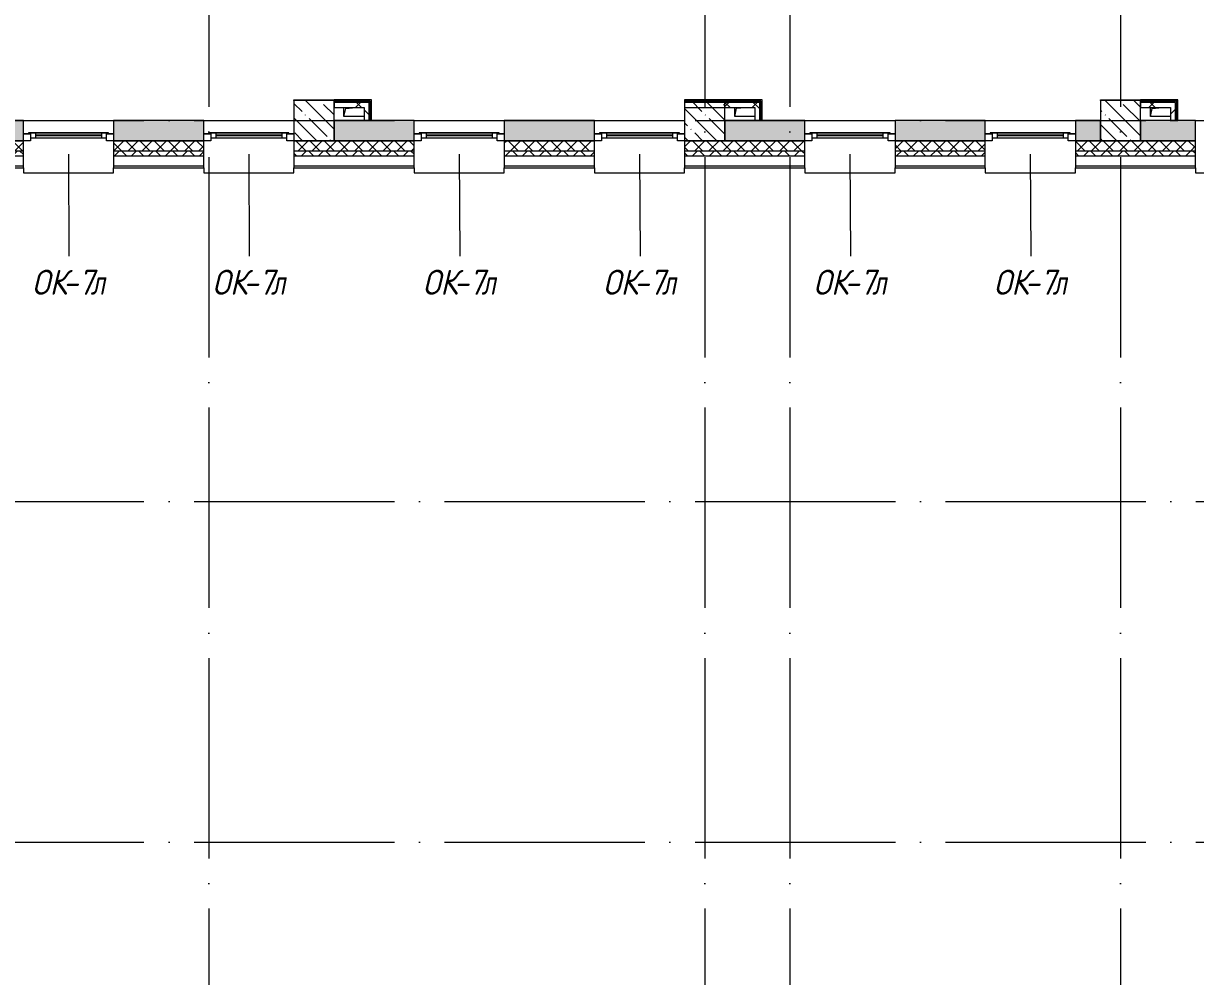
# Model space of a CAD drawing. Header units: millimetres. Extents: x -68946 to 288321, y -402657 to 324925.
# Drawn here: x 98038 to 109738, y 17884 to 27395 of the extents above; entities that cross this region are included whole.
import ezdxf

# ---------------------------------------------------------------- set-up
doc = ezdxf.new("R2010")
doc.units = ezdxf.units.MM
doc.linetypes.add('ADSK_Линия сетки', pattern=[2500, 2000, -250, 0, -250])
for name, color, linetype, lineweight in [('A-DETL-GENF-OTLN', 250, 'Continuous', 5), ('A-FLOR-____-OTLN', 192, 'Continuous', 9), ('A-GLAZ-____-IDEN', 152, 'Continuous', 9), ('A-GLAZ-____-MCUT', 250, 'Continuous', 9), ('A-GLAZ-____-OTLN', 250, 'Continuous', 5), ('A-WALL-____-MCUT', 250, 'Continuous', 13), ('A-WALL-____-PATT', 250, 'Continuous', 13), ('A-WALL-FNSH-MCUT', 250, 'Continuous', 13), ('I-WALL-____-OTLN', 250, 'Continuous', 9), ('S-COLS-____-MCUT', 250, 'Continuous', 25), ('S-COLS-____-OTLN', 250, 'Continuous', 9), ('S-GRID-____-OTLN', 250, 'Continuous', 9)]:
    doc.layers.add(name, color=color, linetype=linetype, lineweight=lineweight)
doc.styles.add('ISOCPEUR_I', font='isocpeui.ttf', dxfattribs={"width": 0.9, "height": 12.5})
pattern_1 = [(135, (12287.91, -0.0006), (-142.5612, -142.5612), []), (135, (12430.48, -0.0006), (-142.5612, -142.5612), [252.016, -50.403, 3.353, -47.05])]
pattern_2 = [(45, (12287.91, -0.0006), (-141.42136, 141.42136), []), (135, (12287.91, -0.0006), (-141.42136, -141.42136), [])]

# ---------------------------------------------------------------- blocks, each defined once
blk = doc.blocks.new('Окно_СКБ_1Ст1 - 120_Окно_СКБ_1Ст_900_ОК7Л-29020579-АР1_Маркировочный план 1 этажа С2и3')
at = {"layer": 'A-GLAZ-____-MCUT'}
for p, q in [((-450, -195), (-450, -125)), ((-450, -125), (-380, -125)), ((-380, -195), (-450, -195)), ((-380, -195), (-400, -195)), ((-400, -195), (-400, -205)), ((-400, -205), (400, -205)), ((400, -205), (-400, -205)), ((-380, -125), (-380, -195)), ((380, -155), (-380, -155)), ((-380, -155), (-380, -195)), ((-330, -205), (-330, -155)), ((330, -205), (330, -155)), ((380, -195), (380, -125)), ((380, -125), (450, -125)), ((380, -195), (380, -155)), ((450, -195), (380, -195)), ((400, -195), (380, -195)), ((400, -205), (400, -195)), ((450, -125), (450, -195))]:
    blk.add_line(p, q, dxfattribs=at)
at = {"layer": 'A-GLAZ-____-MCUT', "lineweight": 5}
for p, q in [((-330, -175), (330, -175)), ((330, -185), (-330, -185))]:
    blk.add_line(p, q, dxfattribs=at)
at = {"layer": 'A-GLAZ-____-OTLN'}
for p, q in [((-450, -195), (-400, -195)), ((400, -195), (450, -195))]:
    blk.add_line(p, q, dxfattribs=at)
blk = doc.blocks.new('Окно_СКБ_1Ст1 - 120_Окно_СКБ_1Ст_900_ОК7Л-V29-АР1_Маркировочный план 1 этажа С2и3')
at = {"layer": 'A-GLAZ-____-MCUT'}
for p, q in [((-450, -195), (-450, -125)), ((-450, -125), (-380, -125)), ((-380, -195), (-450, -195)), ((-380, -195), (-400, -195)), ((-400, -195), (-400, -205)), ((-400, -205), (400, -205)), ((400, -205), (-400, -205)), ((-380, -125), (-380, -195)), ((380, -155), (-380, -155)), ((-380, -155), (-380, -195)), ((-330, -205), (-330, -155)), ((330, -205), (330, -155)), ((380, -195), (380, -125)), ((380, -125), (450, -125)), ((380, -195), (380, -155)), ((450, -195), (380, -195)), ((400, -195), (380, -195)), ((400, -205), (400, -195)), ((450, -125), (450, -195))]:
    blk.add_line(p, q, dxfattribs=at)
at = {"layer": 'A-GLAZ-____-MCUT', "lineweight": 5}
for p, q in [((-330, -175), (330, -175)), ((330, -185), (-330, -185))]:
    blk.add_line(p, q, dxfattribs=at)
at = {"layer": 'A-GLAZ-____-OTLN'}
for p, q in [((-450, -195), (-400, -195)), ((400, -195), (450, -195))]:
    blk.add_line(p, q, dxfattribs=at)
blk = doc.blocks.new('WNW_Отлив1 - Отлив_металлический 2-28596055-АР1_Маркировочный план 1 этажа С2и3')
at = {"layer": 'A-GLAZ-____-OTLN'}
for p, q in [((450, 320), (-450, 320)), ((-450, 320), (-450, 270)), ((450, 270), (450, 320))]:
    blk.add_line(p, q, dxfattribs=at)
blk = doc.blocks.new('_Wn_-As_OpeningMEP_floor__Rectangular - _Wn_-As_OpeningMEP_floor__Rectangular-V87-АР1_Маркировочный план 1 этажа С2и3')
at = {"layer": 'A-DETL-GENF-OTLN', "lineweight": 5}
for p, q in [((-100, 0), (-82, 82)), ((-82, 82), (8, 91))]:
    blk.add_line(p, q, dxfattribs=at)
blk = doc.blocks.new('_Wn_-As_OpeningMEP_floor__Rectangular - _Wn_-As_OpeningMEP_floor__Rectangular-V88-АР1_Маркировочный план 1 этажа С2и3')
at = {"layer": 'A-DETL-GENF-OTLN', "lineweight": 5}
for p, q in [((-100, 0), (-82, 82)), ((-82, 82), (18, 92))]:
    blk.add_line(p, q, dxfattribs=at)

msp = doc.modelspace()

# ---------------------------------------------------------------- hatches: boundary and pattern name
at = {"layer": 'A-WALL-____-PATT', "lineweight": 15, "true_color": 0x000000}
h = msp.add_hatch(dxfattribs=at)
h.set_pattern_fill('FP_83', color=18, style=0, pattern_type=2)
h.set_pattern_definition(pattern_2)
h.paths.add_polyline_path([(101237.9001, 26557), (101487.4661, 26557), (101487.4661, 26607), (101137.9138, 26607), (101137.9138, 26557), (101237.4661, 26557)])
h = msp.add_hatch(dxfattribs=at)
h.set_pattern_fill('FP_83', color=18, style=0, pattern_type=2)
h.set_pattern_definition(pattern_2)
h.paths.add_polyline_path([(105037.8919, 26557), (105387.4661, 26557), (105387.4661, 26607), (105037.8919, 26607), (105037.8919, 26560.4825)])
h = msp.add_hatch(dxfattribs=at)
h.set_pattern_fill('FP_83', color=18, style=0, pattern_type=2)
h.set_pattern_definition(pattern_2)
h.paths.add_polyline_path([(109288.5693, 26557), (109537.4661, 26557), (109537.4661, 26607), (109187.8919, 26607), (109187.8919, 26557), (109287.4661, 26557)])
h = msp.add_hatch(dxfattribs=at)
h.set_pattern_fill('FP_83', color=18, style=0, pattern_type=2)
h.set_pattern_definition(pattern_2)
h.paths.add_polyline_path([(101448.1003, 26425), (101487.4661, 26425), (101487.4661, 26557), (101437.4661, 26557), (101437.4661, 26425)])
h = msp.add_hatch(dxfattribs=at)
h.set_pattern_fill('FP_83', color=18, style=0, pattern_type=2)
h.set_pattern_definition(pattern_2)
h.paths.add_polyline_path([(105337.5999, 26425), (105387.4661, 26425), (105387.4661, 26557), (105337.4661, 26557), (105337.4661, 26425)])
h = msp.add_hatch(dxfattribs=at)
h.set_pattern_fill('FP_83', color=18, style=0, pattern_type=2)
h.set_pattern_definition(pattern_2)
h.paths.add_polyline_path([(109537.4661, 26425), (109537.4661, 26557), (109487.4661, 26557), (109487.4661, 26425)])
h = msp.add_hatch(dxfattribs=at)
h.set_pattern_fill('FP_3', color=18, style=0, pattern_type=2)
h.set_pattern_definition([(50, (12287.9, -0.0006), (364.3679, -31.8783), [38.1, -419.1]), (355, (12287.9, -0.0006), (-70.4859, 382.1133), [30.48, -335.28]), (100.451, (12318.28, -2.66), (293.885, 350.2334), [32.38, -356.18]), (46.184, (12287.9, 101.6), (542.1585, -84.0858), [57.15, -628.65]), (96.636, (12333.1, 94.6), (474.805, 494.8554), [48.57, -534.27]), (351.184, (12287.9, 101.6), (474.8102, 494.85), [45.72, -502.92]), (21, (12338.7, 76.2), (303.2285, -204.5305), [38.1, -419.1]), (326, (12338.7, 76.2), (123.6039, 368.376), [30.48, -335.28]), (71.451, (12364, 59.16), (426.8341, 163.8427), [32.38, -356.18]), (37.5, (12287.91, -0.0006), (6.17665, 169.11015), [16.764, -314.452, 16.764, -323.596, -336.55]), (37.5, (12287.91, -0.0006), (6.17665, 169.11015), [-671.576, 16.764, -319.786]), (7.5, (12287.91, -0.0006), (133.63888, 200.3615), [16.764, -177.292, 16.764, -306.832, -128.27]), (7.5, (12287.91, -0.0006), (133.63888, 200.3615), [-517.652, 16.764, -111.506]), (327.5, (12174.63, -0.0006), (271.18182, -11.45836), [16.764, -110.236, 16.764, -379.476, -525.78]), (327.5, (12174.63, -0.0006), (271.18182, -11.45836), [-523.24, 16.764, -509.016]), (317.5, (12123.83, -0.0006), (296.2585, 50.85285), [16.764, -148.336, 16.764, -246.38, -373.38]), (317.5, (12123.83, -0.0006), (296.2585, 50.85285), [-428.244, 16.764, -356.616])])
h.paths.add_polyline_path([(112437.9138, 26225), (113447.9138, 26225.0597), (113447.9138, 26425), (112437.9138, 26425), (112437.9138, 26225.0597)])
h.paths.add_polyline_path([(111239.8528, 26225), (111537.9138, 26225.0597), (111537.9138, 26425), (110637.9138, 26425), (110637.9138, 26225)])
h.paths.add_polyline_path([(107637.9138, 26225), (107637.9138, 26425), (106737.9138, 26425), (106737.9138, 26225), (107138.9863, 26225)])
h.paths.add_polyline_path([(105772.0308, 26225), (105837.9138, 26225.0597), (105837.9138, 26425), (105037.8919, 26425), (105037.8919, 26225)])
h.paths.add_polyline_path([(101937.9138, 26225), (101937.9138, 26425), (101137.8919, 26425), (101137.8919, 26225), (101671.1643, 26225)])
h.paths.add_polyline_path([(103108.8499, 26225), (103737.9138, 26225.0597), (103737.9138, 26425), (102837.9138, 26425), (102837.9138, 26225), (103038.1198, 26225)])
h.paths.add_polyline_path([(98937.9138, 26225), (99837.9138, 26225.0597), (99837.9138, 26425), (98937.9138, 26425), (98937.9138, 26225.0597)])
h.paths.add_polyline_path([(98037.9138, 26225), (98037.9138, 26425), (96537.9138, 26425), (96537.9138, 26225), (97570.2978, 26225)])
h.paths.add_polyline_path([(92587.8919, 26225), (93837.9138, 26225.0597), (93837.9138, 26425), (92587.8919, 26425), (92588.0037, 26225.0597)])
h.paths.add_polyline_path([(108787.8919, 26225.0597), (108787.8919, 26425), (108537.9138, 26425), (108537.9884, 26225.0597)])
h.paths.add_polyline_path([(109737.9138, 26225.0597), (109737.9138, 26425), (109187.8919, 26425), (109188.056, 26225.0597)])
h.paths.add_polyline_path([(94737.9138, 26225.0597), (95037.8919, 26225.0597), (95037.8919, 26425), (94737.9138, 26425), (94737.9138, 26405.955)])
h.paths.add_polyline_path([(95637.9138, 26225.0597), (95637.9138, 26425), (95437.8919, 26425), (95437.8919, 26225.0597), (95637.8542, 26225.0597)])
h = msp.add_hatch(dxfattribs=at)
h.set_pattern_fill('FP_52', color=18, style=0, pattern_type=2)
h.set_pattern_definition([(45, (12287.91, -0.0006), (-70.71068, 70.71068), []), (135, (12287.91, -0.0006), (-70.71068, -70.71068), [])])
h.paths.add_polyline_path([(116717.9144, 26125.0597), (116987.8919, 26125.0597), (116987.8548, 26225), (116717.8919, 26225), (116717.8919, 26223.0597), (116754.8919, 26223.0597), (116754.8919, 26215.0597), (116717.8919, 26215.0597), (116717.8919, 26125.0597)])
h.paths.add_polyline_path([(115377.8919, 26125.0597), (115617.8919, 26125.0597), (115617.8919, 26215.0597), (115580.8919, 26215.0597), (115580.8919, 26223.0597), (115617.8919, 26223.0597), (115617.8203, 26225), (115377.8919, 26225), (115377.8919, 26223.0597), (115414.8919, 26223.0597), (115414.8919, 26215.0597), (115377.8919, 26215.0597), (115377.8919, 26135.5435)])
h.paths.add_polyline_path([(113647.8919, 26125.0597), (113647.8919, 26215.0597), (113610.8919, 26215.0597), (113610.8919, 26223.0597), (113647.8919, 26223.0597), (113647.8851, 26225.0597), (112437.9138, 26225), (112437.9138, 26125.0597), (113447.9138, 26125.0597)])
h.paths.add_polyline_path([(107138.9863, 26125.0597), (107637.9138, 26125.0597), (107637.3768, 26225), (106737.9138, 26225), (106737.9138, 26125.0597)])
h.paths.add_polyline_path([(109737.9138, 26125.0597), (109737.9138, 26225.0597), (108537.9138, 26225), (108537.9138, 26125.0597)])
h.paths.add_polyline_path([(110637.9138, 26125.0597), (111537.9138, 26125.0597), (111537.3768, 26225), (110637.9138, 26225), (110637.9138, 26187.1895)])
h.paths.add_polyline_path([(105772.0308, 26125.0597), (105837.9138, 26125.0597), (105837.1978, 26225), (104637.9138, 26225), (104637.9138, 26125.0597), (105699.7438, 26125.0597)])
h.paths.add_polyline_path([(103038.1198, 26125.0597), (103737.9138, 26125.0597), (103737.3768, 26225), (102837.9138, 26225), (102837.9138, 26125.0597)])
h.paths.add_polyline_path([(101671.1643, 26125.0597), (101937.9138, 26125.0597), (101937.1978, 26225), (100737.9138, 26225), (100737.9138, 26125.0597), (101137.8919, 26125.0597)])
h.paths.add_polyline_path([(98937.9138, 26125.0597), (99837.9138, 26125.0597), (99837.3768, 26225), (98937.9138, 26225)])
h.paths.add_polyline_path([(97570.2978, 26125.0597), (98037.9138, 26125.0597), (98037.9138, 26225), (96537.9138, 26225), (96537.9138, 26125.0597)])
h.paths.add_polyline_path([(93837.9138, 26125.0597), (93836.9293, 26225), (92187.8919, 26224.9994), (92187.8919, 26125.0597), (93469.4313, 26125.0597)])
h.paths.add_polyline_path([(95437.8919, 26125.0597), (95637.9138, 26125.0597), (95637.9138, 26225.0597), (94737.9138, 26225), (94737.9138, 26125.0597), (94836.3868, 26125.0597)])
h.paths.add_polyline_path([(88001.6092, 26125.0597), (88137.8919, 26125.0597), (88137.5273, 26225), (87757.9138, 26225), (87757.9138, 26125.0597)])
h.paths.add_polyline_path([(86487.9138, 26125.0597), (87157.9138, 26125.0597), (87157.9138, 26224.9994), (86487.9138, 26225)])
h = msp.add_hatch(dxfattribs=at)
h.set_pattern_fill('FP_53', color=18, style=0, pattern_type=2)
h.set_pattern_definition([(135, (12287.91, -0.0006), (-84.85281, -84.85281), []), (225, (12287.91, -0.0006), (84.85281, -84.85281), [])])
h.paths.add_polyline_path([(115377.8919, 26075.0597), (115617.8919, 26075.0597), (115617.8919, 26125.0597), (115377.8919, 26125.0597), (115377.8919, 26115.0597)])
h.paths.add_polyline_path([(116837.9144, 26075.0597), (116887.9144, 26075.0597), (116887.9144, 26125.0597), (116717.8919, 26125.0597), (116717.9144, 26075.0597), (116737.9144, 26075.0597)])
h.paths.add_polyline_path([(113647.8919, 26075.0597), (113647.8919, 26125.0597), (112437.9138, 26125.0597), (112437.9138, 26075.0597), (113447.9138, 26075.0597)])
h.paths.add_polyline_path([(111537.9138, 26075.0597), (111537.9138, 26125.0597), (110637.9138, 26125.0597), (110637.9138, 26075.0597), (111239.8528, 26075.0597)])
h.paths.add_polyline_path([(108537.9138, 26075.0597), (109737.9138, 26075.0597), (109737.9138, 26125.0597), (108537.9138, 26125.0597)])
h.paths.add_polyline_path([(107637.9138, 26075.0597), (107637.9138, 26125.0597), (106737.9138, 26125.0597), (106737.9138, 26075.0597), (107138.9863, 26075.0597)])
h.paths.add_polyline_path([(105772.0308, 26075.0597), (105837.9138, 26075.0597), (105837.9138, 26125.0597), (104637.9138, 26125.0597), (104637.9138, 26075.0597)])
h.paths.add_polyline_path([(103038.1198, 26075.0597), (103737.9138, 26075.0597), (103737.9138, 26125.0597), (102837.9138, 26125.0597), (102837.9138, 26075.0597)])
h.paths.add_polyline_path([(101725.6697, 26075.0597), (101937.9138, 26075.0597), (101937.9138, 26125.0597), (100737.9138, 26125.0597), (100737.9138, 26075.0597), (101671.1643, 26075.0597)])
h.paths.add_polyline_path([(99837.9138, 26075.0597), (99837.9138, 26125.0597), (98937.9138, 26125.0597), (98937.9138, 26075.0597)])
h.paths.add_polyline_path([(97570.2978, 26075.0597), (98037.9138, 26075.0597), (98037.9138, 26125.0597), (96537.9138, 26125.0597), (96537.9138, 26075.0597)])
h.paths.add_polyline_path([(95437.8919, 26075.0597), (95637.9138, 26075.0597), (95637.9138, 26125.0597), (94737.9138, 26125.0597), (94737.9138, 26075.0597), (94836.3868, 26075.0597)])
h.paths.add_polyline_path([(92187.8919, 26075.0597), (93837.9138, 26075.0597), (93837.9138, 26125.0597), (92187.8919, 26125.0597)])
h.paths.add_polyline_path([(86634.6537, 26075.0597), (87157.9138, 26075.0597), (87157.9138, 26125.0597), (86487.9138, 26125.0597), (86487.9138, 26075.0597)])
h.paths.add_polyline_path([(88001.6092, 26075.0597), (88137.8919, 26075.0597), (88137.8919, 26125.0597), (87757.9138, 26125.0597), (87757.9138, 26075.0597)])
at = {"layer": 'S-COLS-____-OTLN', "lineweight": 5, "true_color": 0x000000}
h = msp.add_hatch(dxfattribs=at)
h.set_pattern_fill('FP_1', color=18, style=0, pattern_type=2)
h.set_pattern_definition(pattern_1)
h.paths.add_polyline_path([(100737.8919, 26224.9994), (101137.8919, 26225.0597), (101137.8919, 26624.9994), (100737.8919, 26624.9994), (100737.8919, 26225.0597)])
h = msp.add_hatch(dxfattribs=at)
h.set_pattern_fill('FP_1', color=18, style=0, pattern_type=2)
h.set_pattern_definition(pattern_1)
h.paths.add_polyline_path([(104637.8919, 26224.9994), (105037.8919, 26225.0597), (105037.8919, 26624.9994), (104637.8919, 26624.9994), (104637.8919, 26225.0597)])
h = msp.add_hatch(dxfattribs=at)
h.set_pattern_fill('FP_1', color=18, style=0, pattern_type=2)
h.set_pattern_definition(pattern_1)
h.paths.add_polyline_path([(109187.7714, 26225.0597), (109187.8919, 26225.0597), (109187.8919, 26624.9994), (108787.8919, 26624.9994), (108787.8919, 26225.0597)])

# ---------------------------------------------------------------- linework, layer by layer
at = {"layer": 'A-FLOR-____-OTLN', "color": 18, "lineweight": 5, "true_color": 0x000000}
for p, q in [((100737.9138, 26624.9994), (100737.9138, 26632)), ((100737.9138, 26632), (101137.9138, 26632)), ((108787.8919, 26624.9994), (108787.8919, 26632)), ((108787.8919, 26632), (109187.8919, 26632)), ((101237.4661, 26465), (101237.4661, 26557)), ((101437.4661, 26465), (101237.4661, 26465)), ((105137.5999, 26465.9348), (105137.5999, 26557)), ((105337.4661, 26465.9348), (105137.5999, 26465.9348)), ((109287.4661, 26465), (109287.4661, 26557)), ((109487.4661, 26465), (109287.4661, 26465))]:
    msp.add_line(p, q, dxfattribs=at)
at = {"layer": 'A-GLAZ-____-IDEN', "color": 18, "lineweight": 15, "true_color": 0x000000}
for p, q in [((98487.9138, 26090.0597), (98492.4156, 25071.1457)), ((100287.9138, 26090.0597), (100292.4156, 25071.1457)), ((102387.9138, 26090.0597), (102392.4156, 25071.1457)), ((104187.9138, 26090.0597), (104192.4156, 25071.1457)), ((106287.9138, 26090.0597), (106292.4156, 25071.1457)), ((108087.9138, 26090.0597), (108092.4156, 25071.1457))]:
    msp.add_line(p, q, dxfattribs=at)
at = {"layer": 'A-WALL-____-MCUT', "color": 18, "lineweight": 15, "true_color": 0x000000}
for p, q in [((101499.9661, 26619.5), (101137.9138, 26619.5)), ((101137.9138, 26607), (101137.9138, 26557)), ((101487.4661, 26607), (101137.9138, 26607)), ((101487.4661, 26425), (101487.4661, 26607)), ((101499.9661, 26425), (101499.9661, 26619.5)), ((105399.9661, 26619.5), (104637.9138, 26619.5)), ((104637.9138, 26607), (104637.9138, 26557)), ((105387.4661, 26607), (104637.9138, 26607)), ((105387.4661, 26425), (105387.4661, 26607)), ((105399.9661, 26425), (105399.9661, 26619.5)), ((109549.9661, 26619.5), (109187.8919, 26619.5)), ((109187.8919, 26607), (109187.8919, 26557)), ((109537.4661, 26607), (109187.8919, 26607)), ((109537.4661, 26425), (109537.4661, 26607)), ((109549.9661, 26425), (109549.9661, 26619.5)), ((101137.9138, 26557), (101437.4661, 26557)), ((101437.4661, 26557), (101437.4661, 26425)), ((104637.9138, 26557), (105337.4661, 26557)), ((105337.4661, 26557), (105337.4661, 26425)), ((109187.8919, 26557), (109487.4661, 26557)), ((109487.4661, 26557), (109487.4661, 26425)), ((98037.9138, 26425), (96537.9138, 26425)), ((98037.9138, 26225), (98037.9138, 26425)), ((99837.9138, 26425), (98937.9138, 26425)), ((98937.9138, 26425), (98937.9138, 26225)), ((99837.9138, 26225), (99837.9138, 26425)), ((101937.9138, 26425), (101137.8919, 26425)), ((101137.8919, 26425), (101137.8919, 26225)), ((101437.4661, 26425), (101487.4661, 26425)), ((101937.9138, 26225), (101937.9138, 26425)), ((103737.9138, 26425), (102837.9138, 26425)), ((102837.9138, 26425), (102837.9138, 26225)), ((103737.9138, 26225), (103737.9138, 26425)), ((105837.9138, 26425), (105037.8919, 26425)), ((105037.8919, 26425), (105037.8919, 26225)), ((105337.4661, 26425), (105387.4661, 26425)), ((105837.9138, 26225), (105837.9138, 26425)), ((107637.9138, 26425), (106737.9138, 26425)), ((106737.9138, 26425), (106737.9138, 26225)), ((107637.9138, 26225), (107637.9138, 26425)), ((108787.8919, 26425), (108537.9138, 26425)), ((108537.9138, 26425), (108537.9138, 26225)), ((108787.8919, 26225), (108787.8919, 26425)), ((109737.9138, 26425), (109187.8919, 26425)), ((109187.8919, 26425), (109187.8919, 26225)), ((109487.4661, 26425), (109537.4661, 26425)), ((109737.9138, 26225), (109737.9138, 26425)), ((98037.9138, 26225.0597), (96537.9138, 26225.0597)), ((96537.9138, 26225), (98037.9138, 26225)), ((98037.9138, 26125.0597), (98037.9138, 26225)), ((99837.9138, 26225.0597), (98937.9138, 26225.0597)), ((98937.9138, 26225), (98937.9138, 26125.0597)), ((98937.9138, 26225), (99837.9138, 26225)), ((99837.9138, 26125.0597), (99837.9138, 26225)), ((101937.9138, 26225.0597), (100737.9138, 26225.0597)), ((100737.9138, 26225.0597), (100737.9138, 26125.0597)), ((101137.8919, 26225), (101937.9138, 26225)), ((101937.9138, 26125.0597), (101937.9138, 26225)), ((103737.9138, 26225.0597), (102837.9138, 26225.0597)), ((102837.9138, 26225), (102837.9138, 26125.0597)), ((102837.9138, 26225), (103737.9138, 26225)), ((103737.9138, 26125.0597), (103737.9138, 26225)), ((105837.9138, 26225.0597), (104637.9138, 26225.0597)), ((104637.9138, 26225.0597), (104637.9138, 26125.0597)), ((105037.8919, 26225), (105837.9138, 26225)), ((105837.9138, 26125.0597), (105837.9138, 26225)), ((107637.9138, 26225.0597), (106737.9138, 26225.0597)), ((106737.9138, 26225), (106737.9138, 26125.0597)), ((106737.9138, 26225), (107637.9138, 26225)), ((107637.9138, 26125.0597), (107637.9138, 26225)), ((109737.9138, 26225.0597), (108537.9138, 26225.0597)), ((108537.9138, 26225), (108537.9138, 26125.0597)), ((108537.9138, 26225), (108787.8919, 26225)), ((109187.8919, 26225), (109737.9138, 26225)), ((109737.9138, 26125.0597), (109737.9138, 26225)), ((96537.9138, 26125.0597), (98037.9138, 26125.0597)), ((98037.9138, 26075.0597), (98037.9138, 26125.0597)), ((98937.9138, 26125.0597), (98937.9138, 26075.0597)), ((98937.9138, 26125.0597), (99837.9138, 26125.0597)), ((99837.9138, 26075.0597), (99837.9138, 26125.0597)), ((100737.9138, 26125.0597), (100737.9138, 26075.0597)), ((100737.9138, 26125.0597), (101937.9138, 26125.0597)), ((101937.9138, 26075.0597), (101937.9138, 26125.0597)), ((102837.9138, 26125.0597), (102837.9138, 26075.0597)), ((102837.9138, 26125.0597), (103737.9138, 26125.0597)), ((103737.9138, 26075.0597), (103737.9138, 26125.0597)), ((104637.9138, 26125.0597), (104637.9138, 26075.0597)), ((104637.9138, 26125.0597), (105837.9138, 26125.0597)), ((105837.9138, 26075.0597), (105837.9138, 26125.0597)), ((106737.9138, 26125.0597), (106737.9138, 26075.0597)), ((106737.9138, 26125.0597), (107637.9138, 26125.0597)), ((107637.9138, 26075.0597), (107637.9138, 26125.0597)), ((108537.9138, 26125.0597), (108537.9138, 26075.0597)), ((108537.9138, 26125.0597), (109737.9138, 26125.0597)), ((109737.9138, 26075.0597), (109737.9138, 26125.0597)), ((96537.9138, 26075.0597), (98037.9138, 26075.0597)), ((96537.9138, 25975.0597), (98037.9138, 25975.0597)), ((98037.9138, 25975.0597), (98037.9138, 26075.0597)), ((98937.9138, 26075.0597), (98937.9138, 25975.0597)), ((98937.9138, 26075.0597), (99837.9138, 26075.0597)), ((98937.9138, 25975.0597), (99837.9138, 25975.0597)), ((99837.9138, 25975.0597), (99837.9138, 26075.0597)), ((100737.9138, 26075.0597), (100737.9138, 25975.0597)), ((100737.9138, 26075.0597), (101937.9138, 26075.0597)), ((100737.9138, 25975.0597), (101937.9138, 25975.0597)), ((101937.9138, 25975.0597), (101937.9138, 26075.0597)), ((102837.9138, 26075.0597), (102837.9138, 25975.0597)), ((102837.9138, 26075.0597), (103737.9138, 26075.0597)), ((102837.9138, 25975.0597), (103737.9138, 25975.0597)), ((103737.9138, 25975.0597), (103737.9138, 26075.0597)), ((104637.9138, 26075.0597), (104637.9138, 25975.0597)), ((104637.9138, 26075.0597), (105837.9138, 26075.0597)), ((104637.9138, 25975.0597), (105837.9138, 25975.0597)), ((105837.9138, 25975.0597), (105837.9138, 26075.0597)), ((106737.9138, 26075.0597), (106737.9138, 25975.0597)), ((106737.9138, 26075.0597), (107637.9138, 26075.0597)), ((106737.9138, 25975.0597), (107637.9138, 25975.0597)), ((107637.9138, 25975.0597), (107637.9138, 26075.0597)), ((108537.9138, 26075.0597), (108537.9138, 25975.0597)), ((108537.9138, 26075.0597), (109737.9138, 26075.0597)), ((108537.9138, 25975.0597), (109737.9138, 25975.0597)), ((109737.9138, 25975.0597), (109737.9138, 26075.0597))]:
    msp.add_line(p, q, dxfattribs=at)
at = {"layer": 'A-WALL-FNSH-MCUT', "lineweight": 15}
for p, q in [((101512.4661, 26632), (101137.9138, 26632)), ((101137.9138, 26632), (101137.9138, 26607)), ((101512.4661, 26425), (101512.4661, 26632)), ((105412.4661, 26632), (104637.9138, 26632)), ((104637.9138, 26632), (104637.9138, 26607)), ((105412.4661, 26425), (105412.4661, 26632)), ((109562.4661, 26632), (109187.8919, 26632)), ((109187.8919, 26632), (109187.8919, 26607)), ((109562.4661, 26425), (109562.4661, 26632)), ((101487.4661, 26425), (101512.4661, 26425)), ((105387.4661, 26425), (105412.4661, 26425)), ((109537.4661, 26425), (109562.4661, 26425)), ((98037.9138, 25955.0597), (98037.9138, 25975.0597)), ((98937.9138, 25975.0597), (98937.9138, 25955.0597)), ((99837.9138, 25955.0597), (99837.9138, 25975.0597)), ((100737.9138, 25975.0597), (100737.9138, 25955.0597)), ((101937.9138, 25955.0597), (101937.9138, 25975.0597)), ((102837.9138, 25975.0597), (102837.9138, 25955.0597)), ((103737.9138, 25955.0597), (103737.9138, 25975.0597)), ((104637.9138, 25975.0597), (104637.9138, 25955.0597)), ((105837.9138, 25955.0597), (105837.9138, 25975.0597)), ((106737.9138, 25975.0597), (106737.9138, 25955.0597)), ((107637.9138, 25955.0597), (107637.9138, 25975.0597)), ((108537.9138, 25975.0597), (108537.9138, 25955.0597)), ((109737.9138, 25955.0597), (109737.9138, 25975.0597)), ((96537.9138, 25955.0597), (98037.9138, 25955.0597)), ((98937.9138, 25955.0597), (99837.9138, 25955.0597)), ((100737.9138, 25955.0597), (101937.9138, 25955.0597)), ((102837.9138, 25955.0597), (103737.9138, 25955.0597)), ((104637.9138, 25955.0597), (105837.9138, 25955.0597)), ((106737.9138, 25955.0597), (107637.9138, 25955.0597)), ((108537.9138, 25955.0597), (109737.9138, 25955.0597))]:
    msp.add_line(p, q, dxfattribs=at)
at = {"layer": 'I-WALL-____-OTLN', "color": 18, "lineweight": 15, "true_color": 0x000000}
for p, q in [((98037.9138, 26425), (98937.9138, 26425)), ((99837.9138, 26425), (100737.8919, 26425)), ((101937.9138, 26425), (102837.9138, 26425)), ((103737.9138, 26425), (104637.8919, 26425)), ((105837.9138, 26425), (106737.9138, 26425)), ((107637.9138, 26425), (108537.9138, 26425)), ((109737.9138, 26425), (110637.9138, 26425))]:
    msp.add_line(p, q, dxfattribs=at)
at = {"layer": 'S-COLS-____-MCUT', "color": 18, "lineweight": 5, "true_color": 0x000000}
for p, q in [((101137.8919, 26624.9994), (100737.8919, 26624.9994)), ((100737.8919, 26624.9994), (100737.8919, 26224.9994)), ((101137.8919, 26425), (101137.8919, 26624.9994)), ((105037.8919, 26624.9994), (104637.8919, 26624.9994)), ((104637.8919, 26624.9994), (104637.8919, 26224.9994)), ((105037.8919, 26425), (105037.8919, 26624.9994)), ((109187.8919, 26624.9994), (108787.8919, 26624.9994)), ((108787.8919, 26624.9994), (108787.8919, 26425)), ((109187.8919, 26425), (109187.8919, 26624.9994)), ((100737.8919, 26224.9994), (101137.8919, 26224.9994)), ((104637.8919, 26224.9994), (105037.8919, 26224.9994)), ((108787.8919, 26224.9994), (109187.8919, 26224.9994))]:
    msp.add_line(p, q, dxfattribs=at)
at = {"layer": 'S-COLS-____-OTLN', "color": 18, "lineweight": 5, "true_color": 0x000000}
for p, q in [((101137.8919, 26224.9994), (101137.8919, 26425)), ((105037.8919, 26224.9994), (105037.8919, 26425)), ((108787.8919, 26425), (108787.8919, 26224.9994)), ((109187.8919, 26224.9994), (109187.8919, 26425))]:
    msp.add_line(p, q, dxfattribs=at)
at = {"layer": 'S-GRID-____-OTLN', "color": 18, "linetype": 'ADSK_Линия сетки', "true_color": 0x000000}
for p, q in [((99887.9138, 61063.6538), (99887.9138, -2919.5356)), ((104837.9138, 61063.6538), (104837.9138, -2919.5356)), ((105687.9138, 61063.6538), (105687.9138, -2919.5356)), ((108987.9138, 61063.6538), (108987.9138, -2919.5356)), ((77240.3519, 26425), (168626.8279, 26425)), ((77240.3519, 22625), (167356.8279, 22625)), ((77240.3519, 19225), (168626.8279, 19225))]:
    msp.add_line(p, q, dxfattribs=at)

# ---------------------------------------------------------------- block references
at = {"layer": 'A-GLAZ-____-OTLN', "color": 18, "true_color": 0x000000}
for name, p in [('_Wn_-As_OpeningMEP_floor__Rectangular - _Wn_-As_OpeningMEP_floor__Rectangular-V88-АР1_Маркировочный план 1 этажа С2и3', (101337.4661, 26465)), ('_Wn_-As_OpeningMEP_floor__Rectangular - _Wn_-As_OpeningMEP_floor__Rectangular-V87-АР1_Маркировочный план 1 этажа С2и3', (105237.5999, 26465.9348)), ('_Wn_-As_OpeningMEP_floor__Rectangular - _Wn_-As_OpeningMEP_floor__Rectangular-V88-АР1_Маркировочный план 1 этажа С2и3', (109387.4661, 26465))]:
    msp.add_blockref(name, p, dxfattribs=at)
at = {"layer": 'A-GLAZ-____-OTLN', "color": 18, "true_color": 0x000000, "rotation": 180}
for name, p in [('Окно_СКБ_1Ст1 - 120_Окно_СКБ_1Ст_900_ОК7Л-29020579-АР1_Маркировочный план 1 этажа С2и3', (98487.9138, 26100.0597)), ('Окно_СКБ_1Ст1 - 120_Окно_СКБ_1Ст_900_ОК7Л-V29-АР1_Маркировочный план 1 этажа С2и3', (100287.9138, 26100.0597)), ('Окно_СКБ_1Ст1 - 120_Окно_СКБ_1Ст_900_ОК7Л-29020579-АР1_Маркировочный план 1 этажа С2и3', (102387.9138, 26100.0597)), ('Окно_СКБ_1Ст1 - 120_Окно_СКБ_1Ст_900_ОК7Л-V29-АР1_Маркировочный план 1 этажа С2и3', (104187.9138, 26100.0597)), ('Окно_СКБ_1Ст1 - 120_Окно_СКБ_1Ст_900_ОК7Л-29020579-АР1_Маркировочный план 1 этажа С2и3', (106287.9138, 26100.0597)), ('Окно_СКБ_1Ст1 - 120_Окно_СКБ_1Ст_900_ОК7Л-29020579-АР1_Маркировочный план 1 этажа С2и3', (108087.9138, 26100.0597))]:
    msp.add_blockref(name, p, dxfattribs=at)
at = {"layer": 'A-GLAZ-____-OTLN', "color": 18, "lineweight": 15, "true_color": 0x000000, "rotation": 180}
for p in [(98487.9138, 26225.0597), (100287.9138, 26225.0597), (102387.9138, 26225.0597), (104187.9138, 26225.0597), (106287.9138, 26225.0597), (108087.9138, 26225.0597), (110187.9138, 26225.0597)]:
    msp.add_blockref('WNW_Отлив1 - Отлив_металлический 2-28596055-АР1_Маркировочный план 1 этажа С2и3', p, dxfattribs=at)

# ---------------------------------------------------------------- texts
at = {"layer": 'A-GLAZ-____-IDEN', "color": 18, "lineweight": 15, "true_color": 0x000000, "char_height": 250, "attachment_point": 1, "style": 'ISOCPEUR_I'}
for s, insert, width in [('ОК', (98122.9564, 24937.4998), 372.784687), ('-7', (98430.5346, 24937.4998), 336.70875), ('ОК', (99922.9564, 24937.4998), 372.784687), ('-7', (100230.5346, 24937.4998), 336.70875), ('ОК', (102022.9564, 24937.4998), 372.784687), ('-7', (102330.5346, 24937.4998), 336.70875), ('ОК', (103822.9564, 24937.4998), 372.784687), ('-7', (104130.5346, 24937.4998), 336.70875), ('ОК', (105922.9564, 24937.4998), 372.784687), ('-7', (106230.5346, 24937.4998), 336.70875), ('ОК', (107722.9564, 24937.4998), 372.784687), ('-7', (108030.5346, 24937.4998), 336.70875), ('\\fISOCPEUR|b0|i1|c204|p34|;\\W.75;л', (98708.3471, 24937.4998), 168.354375), ('\\fISOCPEUR|b0|i1|c204|p34|;\\W.75;л', (100508.3471, 24937.4998), 168.354375), ('\\fISOCPEUR|b0|i1|c204|p34|;\\W.75;л', (102608.3471, 24937.4998), 168.354375), ('\\fISOCPEUR|b0|i1|c204|p34|;\\W.75;л', (104408.3471, 24937.4998), 168.354375), ('\\fISOCPEUR|b0|i1|c204|p34|;\\W.75;л', (106508.3471, 24937.4998), 168.354375), ('\\fISOCPEUR|b0|i1|c204|p34|;\\W.75;л', (108308.3471, 24937.4998), 168.354375)]:
    msp.add_mtext(s, dxfattribs=dict(at, insert=insert, width=width))

doc.saveas('drawing.dxf')
